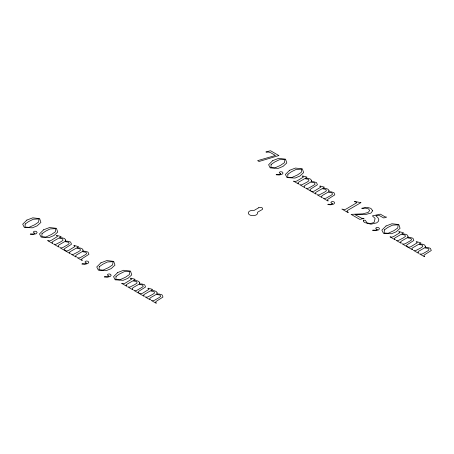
<?xml version="1.0" encoding="UTF-8"?>
<svg xmlns="http://www.w3.org/2000/svg" width="454" height="454" viewBox="0 0 454 454"><rect width="100%" height="100%" fill="white"/><g stroke="black" fill="none" stroke-linecap="round" stroke-linejoin="round"><path stroke-width="0.68" d="M25.186 223.975L25.032 227.096L28.999 227.358L34.697 224.758L38.584 222.102L38.999 218.93L33.409 219.214L28.784 221.473L25.186 223.975M41.984 233.679L41.83 236.795L45.803 237.056L51.501 234.463L55.382 231.801L55.797 228.634L50.207 228.918L45.582 231.171L41.984 233.679M99.233 266.731L99.08 269.852L103.052 270.107L108.75 267.514L112.632 264.852L113.046 261.686L107.456 261.969L102.831 264.222L99.233 266.731M116.031 276.429L115.883 279.55L119.85 279.806L125.548 277.212L129.435 274.557L129.85 271.384L124.26 271.668L119.635 273.921L116.031 276.429M271.089 164.507L270.936 167.622L274.908 167.884L280.606 165.29L284.488 162.628L284.908 159.456L279.318 159.746L274.693 161.999L271.089 164.507M287.893 174.205L287.74 177.321L291.712 177.582L297.41 174.989L301.291 172.327L301.706 169.16L296.116 169.444L291.491 171.697L287.893 174.205M384.345 229.889L384.192 233.01L388.159 233.271L393.862 230.672L397.744 228.016L398.158 224.844L392.568 225.127L387.943 227.38L384.345 229.889M363.518 220.179L363.399 221.512L364.92 222.63L370.895 224.208L376.655 222.874L378.301 221.456L378.852 219.759L377.921 217.659L375.878 215.809L378.721 215.241L383.772 217.982L386.632 217.114L385.02 216.842L380.327 214.135L372.376 215.883L375.123 218.414L374.062 222.511L370.39 223.544L367.082 222.92L365.3 220.258L363.518 220.179M360.879 202.666L347.56 210.423L346.935 211.297L348.337 212.421L348.031 212.597L341.862 209.039L344.28 209.64L345.959 209.135L356.759 202.751L356.464 202.263L354.387 201.633L354.688 201.451L360.879 202.666M65.716 240.121L65.172 241.102L67.799 241.216L70.597 242.05L71.516 244.235L64.757 248.531L64.048 249.337L64.922 250.268L64.638 250.432L59.701 247.583L61.648 247.907L63.151 247.385L67.862 244.666L69.195 243.628L68.509 242.198L64.757 241.585L59.156 244.819L58.123 245.773L58.946 246.817L58.662 246.982L53.646 244.087L55.757 244.394L60.927 241.738L63.027 240.268L62.567 238.77L58.793 238.117L52.812 241.573L51.955 242.402L52.891 243.321L52.607 243.486L47.63 240.609L49.333 240.938L51.041 240.461L57.545 236.46L56.375 235.609L56.761 235.388L61.125 236.585L59.463 237.629L62.697 237.924L64.689 238.639L65.716 240.121M83.144 250.177L82.594 251.164L85.221 251.278L88.019 252.112L88.939 254.297L82.18 258.593L81.47 259.399L82.344 260.329L82.06 260.488L77.129 257.645L79.07 257.968L80.574 257.446L85.29 254.728L86.623 253.69L85.931 252.254L82.18 251.641L76.578 254.876L75.546 255.835L76.374 256.879L76.09 257.043L71.068 254.144L73.179 254.456L78.355 251.794L80.454 250.33L79.995 248.826L76.221 248.179L70.234 251.629L69.377 252.464L70.313 253.383L70.029 253.542L65.053 250.67L66.761 251L68.463 250.517L74.967 246.516L73.803 245.671L74.184 245.449L78.548 246.641L76.885 247.691L80.12 247.986L82.117 248.701L83.144 250.177M139.77 282.87L139.225 283.858L141.847 283.971L144.65 284.806L145.564 286.99L138.805 291.281L138.095 292.092L138.969 293.017L138.686 293.182L133.754 290.333L135.695 290.662L137.199 290.14L141.915 287.416L143.248 286.383L142.556 284.947L138.805 284.335L133.209 287.569L132.171 288.528L132.999 289.573L132.716 289.737L127.693 286.837L129.804 287.149L134.98 284.488L137.08 283.024L136.62 281.52L132.846 280.867L126.865 284.323L126.002 285.152L126.938 286.071L126.655 286.236L121.678 283.364L123.386 283.693L125.088 283.211L131.592 279.21L130.429 278.364L130.809 278.143L135.173 279.335L133.51 280.385L136.745 280.674L138.742 281.395L139.77 282.87M157.192 292.932L156.647 293.914L159.275 294.027L162.072 294.862L162.992 297.047L156.233 301.343L155.518 302.148L156.397 303.079L156.108 303.244L151.176 300.395L153.117 300.718L154.621 300.202L159.337 297.478L160.671 296.445L159.984 295.009L156.233 294.396L150.632 297.631L149.599 298.584L150.422 299.629L150.138 299.793L145.115 296.899L147.227 297.205L152.402 294.55L154.502 293.085L154.042 291.581L150.268 290.929L144.287 294.385L143.43 295.214L144.361 296.133L144.077 296.297L139.1 293.426L140.808 293.749L142.516 293.273L149.02 289.272L147.851 288.421L148.237 288.199L152.601 289.397L150.938 290.441L154.167 290.736L156.165 291.451L157.192 292.932M311.626 180.647L311.081 181.628L313.708 181.742L316.506 182.576L317.425 184.761L310.667 189.057L309.951 189.863L310.831 190.793L310.547 190.958L305.61 188.109L307.551 188.433L309.055 187.916L313.771 185.192L315.104 184.154L314.418 182.724L310.667 182.111L305.065 185.346L304.032 186.299L304.855 187.343L304.572 187.508L299.549 184.613L301.66 184.92L306.836 182.264L308.936 180.794L308.476 179.296L304.702 178.643L298.721 182.099L297.864 182.928L298.794 183.847L298.511 184.012L293.534 181.14L295.242 181.464L296.95 180.987L303.454 176.986L302.285 176.135L302.67 175.914L307.035 177.111L305.372 178.155L308.601 178.45L310.598 179.165L311.626 180.647M329.054 190.703L328.503 191.69L331.131 191.804L333.928 192.638L334.848 194.823L328.089 199.119L327.379 199.925L328.253 200.855L327.97 201.02L323.038 198.171L324.979 198.494L326.483 197.972L331.193 195.254L332.532 194.216L331.84 192.785L328.089 192.173L322.488 195.402L321.455 196.361L322.283 197.405L322 197.569L316.977 194.67L319.088 194.982L324.258 192.32L326.364 190.856L325.904 189.352L322.13 188.705L316.143 192.156L315.286 192.99L316.222 193.909L315.939 194.074L310.962 191.196L312.664 191.526L314.372 191.049L320.876 187.048L319.712 186.197L320.093 185.975L324.457 187.167L322.794 188.217L326.029 188.512L328.021 189.227L329.054 190.703M408.078 236.33L407.533 237.317L410.155 237.431L412.958 238.265L413.878 240.45L407.119 244.74L406.404 245.552L407.278 246.477L406.994 246.641L402.062 243.798L404.003 244.121L405.507 243.599L410.223 240.875L411.557 239.843L410.87 238.407L407.119 237.794L401.518 241.029L400.485 241.988L401.308 243.032L401.024 243.196L396.001 240.297L398.113 240.609L403.288 237.947L405.388 236.483L404.928 234.979L401.154 234.326L395.173 237.782L394.316 238.611L395.247 239.53L394.963 239.695L389.986 236.823L391.694 237.153L393.402 236.67L399.9 232.669L398.737 231.824L399.123 231.602L403.487 232.794L401.824 233.844L405.053 234.139L407.051 234.854L408.078 236.33M425.5 246.391L424.955 247.373L427.583 247.492L430.381 248.321L431.3 250.506L424.541 254.802L423.832 255.613L424.706 256.538L424.422 256.703L419.485 253.854L421.431 254.178L422.935 253.661L427.645 250.937L428.979 249.904L428.292 248.469L424.541 247.856L418.94 251.09L417.907 252.044L418.73 253.094L418.446 253.253L413.429 250.358L415.541 250.665L420.71 248.009L422.81 246.545L422.351 245.041L418.577 244.388L412.595 247.844L411.738 248.673L412.675 249.592L412.391 249.757L407.414 246.885L409.116 247.214L410.825 246.732L417.328 242.731L416.159 241.88L416.545 241.659L420.909 242.856L419.246 243.9L422.481 244.195L424.473 244.91L425.5 246.391M34.85 233.384L33.204 233.992L30.475 233.889L30.248 234.264L33.329 234.468L36.184 233.742L37.143 232.556L36.451 231.529L34.992 231.171L33.823 231.478L33.335 232.204L34.85 233.384M86.504 263.207L84.853 263.808L82.129 263.712L81.896 264.086L84.983 264.285L87.838 263.558L88.791 262.378L88.099 261.351L86.646 260.988L85.471 261.3L84.989 262.02L86.504 263.207M108.903 276.14L107.258 276.741L104.528 276.645L104.295 277.019L107.382 277.218L110.237 276.492L111.196 275.311L110.498 274.284L109.045 273.921L107.876 274.233L107.388 274.954L108.903 276.14M280.759 173.916L279.114 174.518L276.384 174.421L276.157 174.79L279.238 174.994L282.093 174.268L283.052 173.082L282.36 172.055L280.901 171.697L279.732 172.009L279.244 172.73L280.759 173.916M332.407 203.732L330.762 204.334L328.032 204.238L327.805 204.612L330.887 204.811L333.747 204.084L334.7 202.904L334.008 201.877L332.549 201.519L331.38 201.826L330.892 202.546L332.407 203.732M377.212 229.599L375.566 230.201L372.836 230.104L372.609 230.479L375.691 230.677L378.545 229.951L379.504 228.771L378.806 227.743L377.353 227.38L376.184 227.692L375.696 228.413L377.212 229.599M372.694 210.752L370.986 213.062L366.293 214.345L355.005 214.657L361.759 218.266L364.097 218.351L359.829 219.413L351.09 214.367L362.882 213.84L368.109 212.472L369.704 210.542L368.461 208.846L364.937 208.08L362.105 208.579L361.736 208.25L367.082 207.302L370.867 208.358L372.694 210.752M26.888 220.065L22.7 224.197L24.283 227.375L32.336 227.84L37.115 225.865L40.911 222.398L39.646 218.624L32.739 217.835L26.888 220.065M43.692 229.764L39.498 233.901L41.087 237.073L49.14 237.544L53.918 235.564L57.715 232.096L56.444 228.322L49.543 227.533L43.692 229.764M100.941 262.815L96.747 266.952L98.336 270.13L106.389 270.595L111.168 268.62L114.964 265.153L113.693 261.373L106.792 260.585L100.941 262.815M117.739 272.514L113.551 276.651L115.134 279.829L123.187 280.294L127.966 278.319L131.762 274.852L130.497 271.072L123.59 270.283L117.739 272.514M272.797 160.591L268.609 164.723L270.192 167.901L278.245 168.372L283.024 166.391L286.82 162.924L285.549 159.15L278.648 158.361L272.797 160.591M289.601 170.29L285.407 174.427L286.996 177.599L295.043 178.07L299.827 176.09L303.618 172.628L302.353 168.848L295.452 168.059L289.601 170.29M386.048 225.973L381.859 230.11L383.448 233.288L391.496 233.753L396.274 231.778L400.07 228.311L398.805 224.537L391.904 223.743L386.048 225.973M278.847 155.546L259.069 161.482L257.628 160.648L275.436 155.478L270.663 152.726L268.791 152.05L266.146 152.215L265.942 151.891L270.556 150.756L278.847 155.546M258.689 207.773L254.166 210.384A4.676 2.701 0 0 0 248.298 212.756A4.676 2.701 0 0 0 253.36 215.678A4.676 2.701 0 0 0 257.475 212.29L261.992 209.68A2.338 1.351 0 0 0 261.992 207.773A2.338 1.351 0 0 0 258.689 207.773"/></g></svg>
